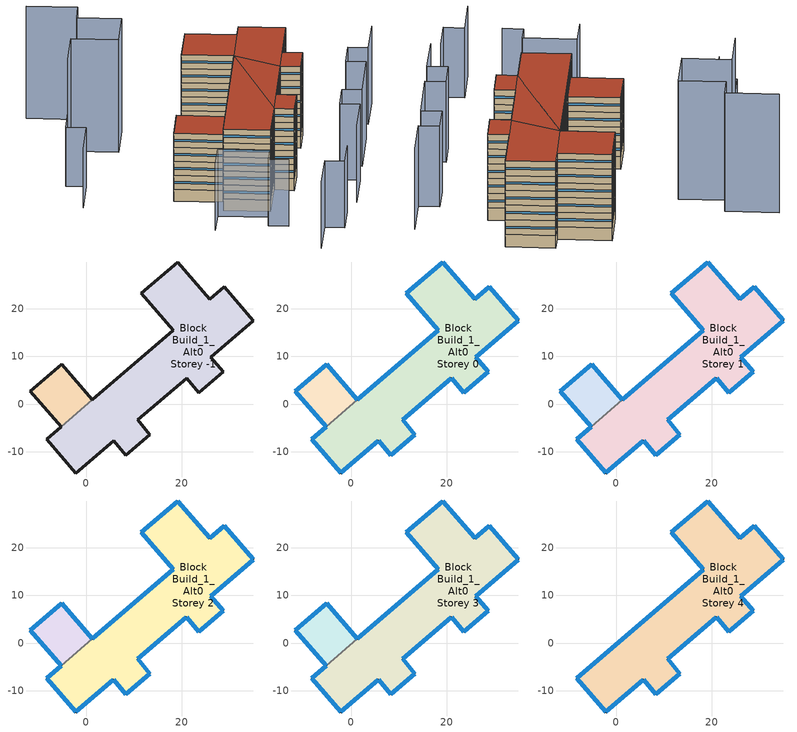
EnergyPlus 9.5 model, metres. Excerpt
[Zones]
Block Build_0_Alt0 Storey -1
 floor ground (Project Basement Floor): -5.15,8.4 1.3,0.9 -5.27,-4.75 -11.75,2.73 z-2.5
 wall ground (Project Basement Wall): 1.3,0.9 -5.15,8.4 -11.75,2.73 -5.27,-4.75 z-2.5:0
 wall to Block Build_1_Alt0 Storey -1 (Project Partition): -5.27,-4.75 1.3,0.9 z-2.5:0
Block Build_1_Alt0 Storey -1
 floor ground (Project Basement Floor): 28.9,24.63 35.02,17.52 26.07,9.83 28.69,6.8 23.61,2.43 21.01,5.48 10.81,-3.31 13.36,-6.39 8.28,-10.74 5.72,-7.66 -2.19,-14.42 -8.31,-7.36 18.22,15.44 11.52,23.22 19.19,29.78 25.86,22.03 z-2.5
 wall ground (Project Basement Wall): -5.27,-4.75 -8.31,-7.36 -2.19,-14.42 5.72,-7.66 8.28,-10.74 13.36,-6.39 10.81,-3.31 21.01,5.48 23.61,2.43 28.69,6.8 26.07,9.83 35.02,17.52 28.9,24.63 25.86,22.03 19.19,29.78 11.52,23.22 18.22,15.44 1.3,0.9 z-2.5:0
Block Build_0_Alt0 Storey 0
 floor to Block Build_0_Alt0 Storey -1 (Project Heated1rstFloor): -5.15,8.4 1.3,0.9 -5.27,-4.75 -11.75,2.73 z0
 wall outside (Project Wall): 1.3,0.9 -5.15,8.4 -11.75,2.73 -5.27,-4.75 z0:3
 wall to Block Build_1_Alt0 Storey 0 (Project Partition): -5.27,-4.75 1.3,0.9 z0:3
 window (Project External Window): 1.3,0.9 -5.15,8.4 / -5.16,8.4 -11.75,2.74 / -11.75,2.73 -5.28,-4.75 z1.27:1.73
Block Build_1_Alt0 Storey 0
 floor to Block Build_1_Alt0 Storey -1 (Project Heated1rstFloor): 28.9,24.63 35.02,17.52 26.07,9.83 28.69,6.8 23.61,2.43 21.01,5.48 10.81,-3.31 13.36,-6.39 8.28,-10.74 5.72,-7.66 -2.19,-14.42 -8.31,-7.36 18.22,15.44 11.52,23.22 19.19,29.78 25.86,22.03 z0
 wall outside (Project Wall): -5.27,-4.75 -8.31,-7.36 -2.19,-14.42 5.72,-7.66 8.28,-10.74 13.36,-6.39 10.81,-3.31 21.01,5.48 23.61,2.43 28.69,6.8 26.07,9.83 35.02,17.52 28.9,24.63 25.86,22.03 19.19,29.78 11.52,23.22 18.22,15.44 1.3,0.9 z0:3
 window (Project External Window): -8.31,-7.36 -2.19,-14.42 / -2.19,-14.42 5.72,-7.66 / 5.72,-7.66 8.28,-10.73 / 8.28,-10.73 13.36,-6.39 / 13.36,-6.39 10.81,-3.31 / 10.81,-3.31 21.01,5.47 / 21.01,5.47 23.6,2.43 / 23.61,2.43 28.69,6.8 / 28.69,6.8 26.07,9.82 / 26.08,9.83 35.02,17.52 / 35.02,17.52 28.9,24.63 / 28.9,24.63 25.87,22.03 / 25.86,22.03 19.19,29.77 / 19.19,29.78 11.53,23.22 / 11.53,23.21 18.22,15.44 / -5.28,-4.75 -8.31,-7.35 / 18.22,15.43 1.31,0.91 z1.27:1.73
Block Build_0_Alt0 Storey 1
 floor to Block Build_0_Alt0 Storey 0 (Project Floor): -5.15,8.4 1.3,0.9 -5.27,-4.75 -11.75,2.73 z3
 wall outside (Project Wall): 1.3,0.9 -5.15,8.4 -11.75,2.73 -5.27,-4.75 z3:6
 wall to Block Build_1_Alt0 Storey 1 (Project Partition): -5.27,-4.75 1.3,0.9 z3:6
 window (Project External Window): 1.3,0.9 -5.15,8.4 / -5.16,8.4 -11.75,2.74 / -11.75,2.73 -5.28,-4.75 z4.28:4.72
Block Build_1_Alt0 Storey 1
 floor to Block Build_1_Alt0 Storey 0 (Project Floor): 28.9,24.63 35.02,17.52 26.07,9.83 28.69,6.8 23.61,2.43 21.01,5.48 10.81,-3.31 13.36,-6.39 8.28,-10.74 5.72,-7.66 -2.19,-14.42 -8.31,-7.36 18.22,15.44 11.52,23.22 19.19,29.78 25.86,22.03 z3
 wall outside (Project Wall): -5.27,-4.75 -8.31,-7.36 -2.19,-14.42 5.72,-7.66 8.28,-10.74 13.36,-6.39 10.81,-3.31 21.01,5.48 23.61,2.43 28.69,6.8 26.07,9.83 35.02,17.52 28.9,24.63 25.86,22.03 19.19,29.78 11.52,23.22 18.22,15.44 1.3,0.9 z3:6
 window (Project External Window): -8.31,-7.36 -2.19,-14.42 / -2.19,-14.42 5.72,-7.66 / 5.72,-7.66 8.28,-10.73 / 8.28,-10.73 13.36,-6.39 / 13.36,-6.39 10.81,-3.31 / 10.81,-3.31 21.01,5.47 / 21.01,5.47 23.6,2.43 / 23.61,2.43 28.69,6.8 / 28.69,6.8 26.07,9.82 / 26.08,9.83 35.02,17.52 / 35.02,17.52 28.9,24.63 / 28.9,24.63 25.87,22.03 / 25.86,22.03 19.19,29.77 / 19.19,29.78 11.53,23.22 / 11.53,23.21 18.22,15.44 / -5.28,-4.75 -8.31,-7.35 / 18.22,15.43 1.31,0.91 z4.28:4.72
Block Build_0_Alt0 Storey 2
 floor to Block Build_0_Alt0 Storey 1 (Project Floor): -5.15,8.4 1.3,0.9 -5.27,-4.75 -11.75,2.73 z6
 wall outside (Project Wall): 1.3,0.9 -5.15,8.4 -11.75,2.73 -5.27,-4.75 z6:9
 wall to Block Build_1_Alt0 Storey 2 (Project Partition): -5.27,-4.75 1.3,0.9 z6:9
 window (Project External Window): 1.3,0.9 -5.15,8.4 / -5.16,8.4 -11.75,2.74 / -11.75,2.73 -5.28,-4.75 z7.28:7.72
Block Build_1_Alt0 Storey 2
 floor to Block Build_1_Alt0 Storey 1 (Project Floor): 28.9,24.63 35.02,17.52 26.07,9.83 28.69,6.8 23.61,2.43 21.01,5.48 10.81,-3.31 13.36,-6.39 8.28,-10.74 5.72,-7.66 -2.19,-14.42 -8.31,-7.36 18.22,15.44 11.52,23.22 19.19,29.78 25.86,22.03 z6
 wall outside (Project Wall): -5.27,-4.75 -8.31,-7.36 -2.19,-14.42 5.72,-7.66 8.28,-10.74 13.36,-6.39 10.81,-3.31 21.01,5.48 23.61,2.43 28.69,6.8 26.07,9.83 35.02,17.52 28.9,24.63 25.86,22.03 19.19,29.78 11.52,23.22 18.22,15.44 1.3,0.9 z6:9
 window (Project External Window): -8.31,-7.36 -2.19,-14.42 / -2.19,-14.42 5.72,-7.66 / 5.72,-7.66 8.28,-10.73 / 8.28,-10.73 13.36,-6.39 / 13.36,-6.39 10.81,-3.31 / 10.81,-3.31 21.01,5.47 / 21.01,5.47 23.6,2.43 / 23.61,2.43 28.69,6.8 / 28.69,6.8 26.07,9.82 / 26.08,9.83 35.02,17.52 / 35.02,17.52 28.9,24.63 / 28.9,24.63 25.87,22.03 / 25.86,22.03 19.19,29.77 / 19.19,29.78 11.53,23.22 / 11.53,23.21 18.22,15.44 / -5.28,-4.75 -8.31,-7.35 / 18.22,15.43 1.31,0.91 z7.28:7.72
Block Build_0_Alt0 Storey 3
 floor to Block Build_0_Alt0 Storey 2 (Project Floor): -5.15,8.4 1.3,0.9 -5.27,-4.75 -11.75,2.73 z9
 wall outside (Project Wall): 1.3,0.9 -5.15,8.4 -11.75,2.73 -5.27,-4.75 z9:12
 wall to Block Build_1_Alt0 Storey 3 (Project Partition): -5.27,-4.75 1.3,0.9 z9:12
 window (Project External Window): 1.3,0.9 -5.15,8.4 / -5.16,8.4 -11.75,2.74 / -11.75,2.73 -5.28,-4.75 z10.28:10.72
 roof outside (Project Flat Roof): 1.3,0.9 -5.15,8.4 -11.75,2.73 -5.27,-4.75 z12
Block Build_1_Alt0 Storey 3
 floor to Block Build_1_Alt0 Storey 2 (Project Floor): 28.9,24.63 35.02,17.52 26.07,9.83 28.69,6.8 23.61,2.43 21.01,5.48 10.81,-3.31 13.36,-6.39 8.28,-10.74 5.72,-7.66 -2.19,-14.42 -8.31,-7.36 18.22,15.44 11.52,23.22 19.19,29.78 25.86,22.03 z9
 wall outside (Project Wall): -5.27,-4.75 -8.31,-7.36 -2.19,-14.42 5.72,-7.66 8.28,-10.74 13.36,-6.39 10.81,-3.31 21.01,5.48 23.61,2.43 28.69,6.8 26.07,9.83 35.02,17.52 28.9,24.63 25.86,22.03 19.19,29.78 11.52,23.22 18.22,15.44 1.3,0.9 z9:12
 window (Project External Window): -8.31,-7.36 -2.19,-14.42 / -2.19,-14.42 5.72,-7.66 / 5.72,-7.66 8.28,-10.73 / 8.28,-10.73 13.36,-6.39 / 13.36,-6.39 10.81,-3.31 / 10.81,-3.31 21.01,5.47 / 21.01,5.47 23.6,2.43 / 23.61,2.43 28.69,6.8 / 28.69,6.8 26.07,9.82 / 26.08,9.83 35.02,17.52 / 35.02,17.52 28.9,24.63 / 28.9,24.63 25.87,22.03 / 25.86,22.03 19.19,29.77 / 19.19,29.78 11.53,23.22 / 11.53,23.21 18.22,15.44 / -5.28,-4.75 -8.31,-7.35 / 18.22,15.43 1.31,0.91 z10.28:10.72
Block Build_1_Alt0 Storey 4
 floor to Block Build_1_Alt0 Storey 3 (Project Floor): 28.9,24.63 35.02,17.52 26.07,9.83 28.69,6.8 23.61,2.43 21.01,5.48 10.81,-3.31 13.36,-6.39 8.28,-10.74 5.72,-7.66 -2.19,-14.42 -8.31,-7.36 18.22,15.44 11.52,23.22 19.19,29.78 25.86,22.03 z12
 wall outside (Project Wall): -8.31,-7.36 -2.19,-14.42 5.72,-7.66 8.28,-10.74 13.36,-6.39 10.81,-3.31 21.01,5.48 23.61,2.43 28.69,6.8 26.07,9.83 35.02,17.52 28.9,24.63 25.86,22.03 19.19,29.78 11.52,23.22 18.22,15.44 -8.31,-7.36 z12:15
 window (Project External Window): -8.31,-7.36 -2.19,-14.42 / -2.19,-14.42 5.72,-7.66 / 5.72,-7.66 8.28,-10.73 / 8.28,-10.73 13.36,-6.39 / 13.36,-6.39 10.81,-3.31 / 10.81,-3.31 21.01,5.47 / 21.01,5.47 23.6,2.43 / 23.61,2.43 28.69,6.8 / 28.69,6.8 26.07,9.82 / 26.08,9.83 35.02,17.52 / 35.02,17.52 28.9,24.63 / 28.9,24.63 25.87,22.03 / 25.86,22.03 19.19,29.77 / 19.19,29.78 11.53,23.22 / 11.53,23.21 18.22,15.44 / 18.21,15.43 -8.3,-7.34 z13.28:13.72
 roof outside (Project Flat Roof): 10.81,-3.31 21.01,5.48 18.22,15.44 5.72,-7.66 z15; 28.69,6.8 26.07,9.83 21.01,5.48 23.61,2.43 z15; 13.36,-6.39 10.81,-3.31 5.72,-7.66 8.28,-10.74 z15; 5.72,-7.66 18.22,15.44 -8.31,-7.36 -2.19,-14.42 z15; 25.86,22.03 19.19,29.78 11.52,23.22 18.22,15.44 z15; 26.07,9.83 35.02,17.52 28.9,24.63 25.86,22.03 18.22,15.44 21.01,5.48 z15
shading: -30.34,9.4 -22.71,15.98 / -22.71,15.98 -25.32,19.01 / -25.32,19.01 -20.05,23.56 z0:12.6; -8.71,-25.69 -11.31,-22.65 / -11.31,-22.65 -8.27,-20.05 / -8.27,-20.05 -14.91,-12.29 / -14.91,-12.29 -20.2,-16.76 z0:14.3; 4.14,-29.17 -1.56,-34.04 / -1.56,-34.04 -4.16,-31 / -4.16,-31 -11.76,-37.51 z0:14.2; -20.05,23.56 -12.65,29.94 / -12.65,29.94 -6.5,22.81 / -6.5,22.81 1.14,29.39 / 1.14,29.39 -4.67,36.14 / -4.67,36.14 -0.89,39.43 / -0.89,39.43 -7.45,47.1 z0:24.1; 44.98,3.83 37.12,-2.92 / 37.12,-2.92 34.51,0.11 / 34.51,0.11 29.4,-4.26 / 29.4,-4.26 32.01,-7.29 / 32.01,-7.29 21.83,-16.12 / 21.83,-16.12 19.19,-13.11 / 19.19,-13.11 14.11,-17.45 / 14.11,-17.45 16.71,-20.49 / 16.71,-20.49 8.79,-27.24 z0:16.4
[Building]
None: North Axis=0; Terrain=Suburbs; Loads Convergence Tolerance Value=0.04; Temperature Convergence Tolerance Value=0.4; Solar Distribution=FullExterior; Maximum Number of Warmup Days=25; Minimum Number of Warmup Days=6
[Site:Location]
WeatherData/SWE_ST_Stockholm.024850_TMYx.2009-2023.epw: Latitude=37.62; Longitude=-122.4; Time Zone=-8; Elevation=2
[SizingPeriod:DesignDay] Day of Month=21; Humidity Condition Type=Wetbulb; Barometric Pressure=100594; Rain Indicator=No; Snow Indicator=No; Daylight Saving Time Indicator=No; Solar Model Indicator=ASHRAEClearSky
Name | Month | Day Type | Maximum DryBulb Temperature | Daily DryBulb Temperature Range | Wetbulb or DewPoint at Maximum DryBulb | Wind Speed | Wind Direction | Sky Clearness
DENVER_STAPLETON Ann Htg 99.6% Condns DB | 12 | WinterDesignDay | -20 | 0 | -20 | 2.3 | 180 | 0
DENVER_STAPLETON Ann Clg .4% Condns DB=>MWB | 7 | SummerDesignDay | 34.1 | 15.2 | 15.8 | 4 | 120 | 1
[SITE:GROUNDTEMPERATURE:BUILDINGSURFACE]
15, 15, 15, 15, 15, 15, 15, 15, 15, 15, 15, 15
[MATERIAL] Solar Absorptance=0.7; Visible Absorptance=0.7
Name | Roughness | Thickness | Conductivity | Density | Specific Heat | Thermal Absorptance
DefaultMaterial | Rough | 0.1 | 0.1 | 1000 | 1000 | 0.9
Basement Floor; Heated1rstFloor Inertia | Rough | 0.1 | 0.9 | 2300 | 1000 | 0.9
Heated1rstFloor Insulation | Rough | 0.15 | 0.035 | 150 | 1000 | 0.9
Roof Insulation | Rough | 0.3 | 0.03 | 150 | 1000 | 0.9
Wall Inertia | Rough | 0.2 | 0.9 | 2300 | 1000 | 0.9
Wall Insulation | Rough | 0.325 | 0.05 | 150 | 1000 | 0.9
HeatedZoneIntMass; NonHeatedZoneIntMass | Rough | 0.1 | 0.3 | 600 | 1400 | 0.9
AirWallMaterial | MediumSmooth | 0.01 | 0.6 | 800 | 1000 | 0.95
[WINDOWMATERIAL:SIMPLEGLAZINGSYSTEM]
Window: UFactor=1.2; Solar Heat Gain Coefficient=0.7; Visible Transmittance=0.8
[CONSTRUCTION]
Project Wall: Wall Inertia, Wall Insulation
Project Basement Wall: Wall Inertia
Project Partition: AirWallMaterial
Project Floor: DefaultMaterial
Project Basement Floor: Basement Floor
Project Flat Roof: Roof Insulation
Project External Window: Window
Project Heated1rstFloor: Heated1rstFloor Inertia, Heated1rstFloor Insulation
HeatedZoneIntMassObj: HeatedZoneIntMass
NonHeatedZoneIntMassObj: NonHeatedZoneIntMass
[ZONE] Type=1; Multiplier=1; Ceiling Height=autocalculate; Volume=autocalculate; Floor Area=autocalculate; Part of Total Floor Area=Yes
Block Build_0_Alt0 Storey -1; Block Build_0_Alt0 Storey 0; Block Build_0_Alt0 Storey 1; Block Build_0_Alt0 Storey 2; Block Build_0_Alt0 Storey 3; Block Build_1_Alt0 Storey -1; Block Build_1_Alt0 Storey 0; Block Build_1_Alt0 Storey 1; Block Build_1_Alt0 Storey 2; Block Build_1_Alt0 Storey 3; Block Build_1_Alt0 Storey 4
[INTERNALMASS]
Name | Construction | Zone or ZoneList | Surface Area
Block Build_0_Alt0 Storey -1IntMass | NonHeatedZoneIntMassObj | Block Build_0_Alt0 Storey -1 | 172
Block Build_1_Alt0 Storey -1IntMass | NonHeatedZoneIntMassObj | Block Build_1_Alt0 Storey -1 | 1234
Block Build_0_Alt0 Storey 0IntMass | HeatedZoneIntMassObj | Block Build_0_Alt0 Storey 0 | 172
Block Build_1_Alt0 Storey 0IntMass | HeatedZoneIntMassObj | Block Build_1_Alt0 Storey 0 | 1234
Block Build_0_Alt0 Storey 1IntMass | HeatedZoneIntMassObj | Block Build_0_Alt0 Storey 1 | 172
Block Build_1_Alt0 Storey 1IntMass | HeatedZoneIntMassObj | Block Build_1_Alt0 Storey 1 | 1234
Block Build_0_Alt0 Storey 2IntMass | HeatedZoneIntMassObj | Block Build_0_Alt0 Storey 2 | 172
Block Build_1_Alt0 Storey 2IntMass | HeatedZoneIntMassObj | Block Build_1_Alt0 Storey 2 | 1234
Block Build_0_Alt0 Storey 3IntMass | HeatedZoneIntMassObj | Block Build_0_Alt0 Storey 3 | 172
Block Build_1_Alt0 Storey 3IntMass | HeatedZoneIntMassObj | Block Build_1_Alt0 Storey 3 | 1234
Block Build_1_Alt0 Storey 4IntMass | HeatedZoneIntMassObj | Block Build_1_Alt0 Storey 4 | 1234
[PEOPLE] Number of People Calculation Method=People; Number of People=1; Fraction Radiant=0.3; Sensible Heat Fraction=autocalculate; Activity Level Schedule=OccupActivity; Carbon Dioxide Generation Rate=3.82e-08; Enable ASHRAE 55 Comfort Warnings=No; Clothing Insulation Calculation Method=ClothingInsulationSchedule
Name | Zone or ZoneList | Number of People Schedule
Block Build_0_Alt0 Storey 0 Occ | Block Build_0_Alt0 Storey 0 | OfficeOccuSchedule 1
Block Build_1_Alt0 Storey 0 Occ | Block Build_1_Alt0 Storey 0 | OfficeOccuSchedule 6
Block Build_0_Alt0 Storey 1 Occ | Block Build_0_Alt0 Storey 1 | OfficeOccuSchedule 2
Block Build_1_Alt0 Storey 1 Occ | Block Build_1_Alt0 Storey 1 | OfficeOccuSchedule 7
Block Build_0_Alt0 Storey 2 Occ | Block Build_0_Alt0 Storey 2 | OfficeOccuSchedule 3
Block Build_1_Alt0 Storey 2 Occ | Block Build_1_Alt0 Storey 2 | OfficeOccuSchedule 8
[ELECTRICEQUIPMENT] Schedule=LoadSchedule; Design Level Calculation Method=Watts/Area; Watts per Zone Floor Area=0.01; Fraction Latent=0; Fraction Radiant=0; Fraction Lost=0; EndUse Subcategory=General
Name | Zone or ZoneList
Block Build_0_Alt0 Storey 0Load | Block Build_0_Alt0 Storey 0
Block Build_1_Alt0 Storey 0Load | Block Build_1_Alt0 Storey 0
Block Build_0_Alt0 Storey 1Load | Block Build_0_Alt0 Storey 1
Block Build_1_Alt0 Storey 1Load | Block Build_1_Alt0 Storey 1
Block Build_0_Alt0 Storey 2Load | Block Build_0_Alt0 Storey 2
Block Build_1_Alt0 Storey 2Load | Block Build_1_Alt0 Storey 2
Block Build_0_Alt0 Storey 3Load | Block Build_0_Alt0 Storey 3
Block Build_1_Alt0 Storey 3Load | Block Build_1_Alt0 Storey 3
Block Build_1_Alt0 Storey 4Load | Block Build_1_Alt0 Storey 4
[ZONEINFILTRATION:DESIGNFLOWRATE] Schedule=AlwaysON; Design Flow Rate Calculation Method=AirChanges/Hour; Air Changes per Hour=1; Constant Term Coefficient=1; Temperature Term Coefficient=0; Velocity Term Coefficient=0; Velocity Squared Term Coefficient=0
Name | Zone or ZoneList
Block Build_0_Alt0 Storey -1Leak | Block Build_0_Alt0 Storey -1
Block Build_1_Alt0 Storey -1Leak | Block Build_1_Alt0 Storey -1
[ZONEINFILTRATION:FLOWCOEFFICIENT] Schedule=AlwaysON; Stack Coefficient=0.107; Pressure Exponent=0.667; Wind Coefficient=0.167; Shelter Factor=0.61
Name | Zone | Flow Coefficient
Block Build_0_Alt0 Storey 0Leak | Block Build_0_Alt0 Storey 0 | 0.00628947
Block Build_1_Alt0 Storey 0Leak | Block Build_1_Alt0 Storey 0 | 0.0319451
Block Build_0_Alt0 Storey 1Leak | Block Build_0_Alt0 Storey 1 | 0.00628947
Block Build_1_Alt0 Storey 1Leak | Block Build_1_Alt0 Storey 1 | 0.0319451
Block Build_0_Alt0 Storey 2Leak | Block Build_0_Alt0 Storey 2 | 0.00628947
Block Build_1_Alt0 Storey 2Leak | Block Build_1_Alt0 Storey 2 | 0.0319451
Block Build_0_Alt0 Storey 3Leak | Block Build_0_Alt0 Storey 3 | 0.0126124
Block Build_1_Alt0 Storey 3Leak | Block Build_1_Alt0 Storey 3 | 0.0319451
Block Build_1_Alt0 Storey 4Leak | Block Build_1_Alt0 Storey 4 | 0.0792487
[ZONEVENTILATION:DESIGNFLOWRATE] Schedule=AlwaysON; Design Flow Rate Calculation Method=AirChanges/Hour; Air Changes per Hour=4; Ventilation Type=Natural; Fan Pressure Rise=0; Fan Total Efficiency=1; Constant Term Coefficient=1; Temperature Term Coefficient=0; Velocity Term Coefficient=0; Velocity Squared Term Coefficient=0; Minimum Indoor Temperature=26; Maximum Indoor Temperature=100; Delta Temperature=1; Minimum Outdoor Temperature=-100; Maximum Outdoor Temperature=100; Maximum Wind Speed=40
Name | Zone or ZoneList
Block Build_0_Alt0 Storey 0FreeCool | Block Build_0_Alt0 Storey 0
Block Build_1_Alt0 Storey 0FreeCool | Block Build_1_Alt0 Storey 0
Block Build_0_Alt0 Storey 1FreeCool | Block Build_0_Alt0 Storey 1
Block Build_1_Alt0 Storey 1FreeCool | Block Build_1_Alt0 Storey 1
Block Build_0_Alt0 Storey 2FreeCool | Block Build_0_Alt0 Storey 2
Block Build_1_Alt0 Storey 2FreeCool | Block Build_1_Alt0 Storey 2
Block Build_0_Alt0 Storey 3FreeCool | Block Build_0_Alt0 Storey 3
Block Build_1_Alt0 Storey 3FreeCool | Block Build_1_Alt0 Storey 3
Block Build_1_Alt0 Storey 4FreeCool | Block Build_1_Alt0 Storey 4
[HVACTEMPLATE:THERMOSTAT]
ResidZone: Constant Heating Setpoint=21; Constant Cooling Setpoint=50
[HVACTEMPLATE:ZONE:IDEALLOADSAIRSYSTEM] Template Thermostat=ResidZone; Maximum Heating Supply Air Temperature=50; Minimum Cooling Supply Air Temperature=13; Maximum Heating Supply Air Humidity Ratio=0.0156; Minimum Cooling Supply Air Humidity Ratio=0.0077; Heating Limit=NoLimit; Cooling Limit=NoLimit; Dehumidification Control Type=ConstantSensibleHeatRatio; Cooling Sensible Heat Ratio=0.7; Dehumidification Setpoint=60; Humidification Control Type=None; Humidification Setpoint=30; Outdoor Air Flow Rate per Person=0.007; Outdoor Air Flow Rate per Zone Floor Area=0.00035; Outdoor Air Flow Rate per Zone=0; Outdoor Air Economizer Type=NoEconomizer; Heat Recovery Type=Sensible; Sensible Heat Recovery Effectiveness=0.9; Latent Heat Recovery Effectiveness=0
Name | Maximum Sensible Heating Capacity | Outdoor Air Method | Demand Controlled Ventilation Type
Block Build_0_Alt0 Storey 0; Block Build_0_Alt0 Storey 1; Block Build_0_Alt0 Storey 2 | 2148.19 | Sum | OccupancySchedule
Block Build_1_Alt0 Storey 0; Block Build_1_Alt0 Storey 1; Block Build_1_Alt0 Storey 2 | 15421.1 | Sum | OccupancySchedule
Block Build_0_Alt0 Storey 3 | 2148.19 | Flow/Area | None
Block Build_1_Alt0 Storey 3; Block Build_1_Alt0 Storey 4 | 15421.1 | Flow/Area | None
[ENERGYMANAGEMENTSYSTEM:SENSOR]
Name | OutputVariable or OutputMeter Index Key | OutputVariable or OutputMeter
T0 | Block Build_0_Alt0 Storey 0 | Zone Mean Air Temperature
T1 | Block Build_0_Alt0 Storey 1 | Zone Mean Air Temperature
T2 | Block Build_0_Alt0 Storey 2 | Zone Mean Air Temperature
T3 | Block Build_0_Alt0 Storey 3 | Zone Mean Air Temperature
T4 | Block Build_1_Alt0 Storey 0 | Zone Mean Air Temperature
T5 | Block Build_1_Alt0 Storey 1 | Zone Mean Air Temperature
T6 | Block Build_1_Alt0 Storey 2 | Zone Mean Air Temperature
T7 | Block Build_1_Alt0 Storey 3 | Zone Mean Air Temperature
T8 | Block Build_1_Alt0 Storey 4 | Zone Mean Air Temperature
Pow0 | Block Build_0_Alt0 Storey 0 IDEAL LOADS AIR SYSTEM | Zone Ideal Loads Supply Air Total Heating Rate
Pow1 | Block Build_0_Alt0 Storey 1 IDEAL LOADS AIR SYSTEM | Zone Ideal Loads Supply Air Total Heating Rate
Pow2 | Block Build_0_Alt0 Storey 2 IDEAL LOADS AIR SYSTEM | Zone Ideal Loads Supply Air Total Heating Rate
Pow3 | Block Build_0_Alt0 Storey 3 IDEAL LOADS AIR SYSTEM | Zone Ideal Loads Supply Air Total Heating Rate
Pow4 | Block Build_1_Alt0 Storey 0 IDEAL LOADS AIR SYSTEM | Zone Ideal Loads Supply Air Total Heating Rate
Pow5 | Block Build_1_Alt0 Storey 1 IDEAL LOADS AIR SYSTEM | Zone Ideal Loads Supply Air Total Heating Rate
Pow6 | Block Build_1_Alt0 Storey 2 IDEAL LOADS AIR SYSTEM | Zone Ideal Loads Supply Air Total Heating Rate
Pow7 | Block Build_1_Alt0 Storey 3 IDEAL LOADS AIR SYSTEM | Zone Ideal Loads Supply Air Total Heating Rate
Pow8 | Block Build_1_Alt0 Storey 4 IDEAL LOADS AIR SYSTEM | Zone Ideal Loads Supply Air Total Heating Rate
DHWPow | DHW | Water Use Equipment Heating Rate
[ENERGYMANAGEMENTSYSTEM:PROGRAMCALLINGMANAGER]
Average Building Temperature: EndOfZoneTimestepBeforeZoneReporting; AverageZoneTemps
Compute Total Building Heat Pow: EndOfZoneTimestepBeforeZoneReporting; TotZonePow
Compute Total DHW Heat Pow: EndOfZoneTimestepBeforeZoneReporting; prgmDHWPow
[ENERGYMANAGEMENTSYSTEM:PROGRAM]
AverageZoneTemps: SET SumNumerator = T0*Vol0+T1*Vol1+T2*Vol2+T3*Vol3+T4*Vol4+T5*Vol5+T6*Vol6+T7*Vol7+T8*Vol8; SET SumDenominator  = Vol0+Vol1+Vol2+Vol3+Vol4+Vol5+Vol6+Vol7+Vol8; SET AverageBuildingTemp  = SumNumerator / SumDenominator
TotZonePow: SET TotBuildPow = Pow0+Pow1+Pow2+Pow3+Pow4+Pow5+Pow6+Pow7+Pow8
prgmDHWPow: SET TotDHWPow = DHWPow
[ENERGYMANAGEMENTSYSTEM:GLOBALVARIABLE]
AverageBuildingTemp
TotBuildPow
TotDHWPow
[ENERGYMANAGEMENTSYSTEM:OUTPUTVARIABLE] Type of Data in Variable=Averaged; Update Frequency=ZoneTimeStep
Name | EMS Variable
Mean Heated Zones Air Temperature | AverageBuildingTemp
Total Building Heating Power | TotBuildPow
Total DHW Heating Power | TotDHWPow
[ENERGYMANAGEMENTSYSTEM:INTERNALVARIABLE] Internal Data Type=Zone Air Volume
Name | Internal Data Index Key
Vol0 | Block Build_0_Alt0 Storey 0
Vol1 | Block Build_0_Alt0 Storey 1
Vol2 | Block Build_0_Alt0 Storey 2
Vol3 | Block Build_0_Alt0 Storey 3
Vol4 | Block Build_1_Alt0 Storey 0
Vol5 | Block Build_1_Alt0 Storey 1
Vol6 | Block Build_1_Alt0 Storey 2
Vol7 | Block Build_1_Alt0 Storey 3
Vol8 | Block Build_1_Alt0 Storey 4
[GENERATOR:PHOTOVOLTAIC] Module Performance=Simple PV Flat; Heat Transfer Integration Mode=Decoupled; Number of Series Strings in Parallel=1; Number of Modules in Series=1
Name | Surface
PV_On_Block Build_0_Alt0 Storey 3 Roof 0001 | Block Build_0_Alt0 Storey 3 Roof 0001
PV_On_Block Build_1_Alt0 Storey 4 Roof 0001_0 | Block Build_1_Alt0 Storey 4 Roof 0001_0
PV_On_Block Build_1_Alt0 Storey 4 Roof 0001_1 | Block Build_1_Alt0 Storey 4 Roof 0001_1
PV_On_Block Build_1_Alt0 Storey 4 Roof 0001_2 | Block Build_1_Alt0 Storey 4 Roof 0001_2
PV_On_Block Build_1_Alt0 Storey 4 Roof 0001_3 | Block Build_1_Alt0 Storey 4 Roof 0001_3
PV_On_Block Build_1_Alt0 Storey 4 Roof 0001_4 | Block Build_1_Alt0 Storey 4 Roof 0001_4
PV_On_Block Build_1_Alt0 Storey 4 Roof 0001_5 | Block Build_1_Alt0 Storey 4 Roof 0001_5
[PHOTOVOLTAICPERFORMANCE:SIMPLE]
Simple PV Flat: Fraction of Surface Area with Active Solar Cells=0.2044; Conversion Efficiency Input Mode=Fixed; Value for Cell Efficiency if Fixed=0.12
[ELECTRICLOADCENTER:GENERATORS]
PV_Generators_FlatRoofs: Generator 1=PV_On_Block Build_0_Alt0 Storey 3 Roof 0001; Generator 1 Rated Electric Power Output=10000; Generator 1 Availability Schedule=Always On PV; Generator 2=PV_On_Block Build_1_Alt0 Storey 4 Roof 0001_0; Generator 2 Rated Electric Power Output=10000; Generator 2 Availability Schedule=Always On PV; Generator 3=PV_On_Block Build_1_Alt0 Storey 4 Roof 0001_1; Generator 3 Rated Electric Power Output=10000; Generator 3 Availability Schedule=Always On PV; Generator 4=PV_On_Block Build_1_Alt0 Storey 4 Roof 0001_2; Generator 4 Rated Electric Power Output=10000; Generator 4 Availability Schedule=Always On PV; Generator 5=PV_On_Block Build_1_Alt0 Storey 4 Roof 0001_3; Generator 5 Rated Electric Power Output=10000; Generator 5 Availability Schedule=Always On PV; Generator 6=PV_On_Block Build_1_Alt0 Storey 4 Roof 0001_4; Generator 6 Rated Electric Power Output=10000; Generator 6 Availability Schedule=Always On PV; Generator 7=PV_On_Block Build_1_Alt0 Storey 4 Roof 0001_5; Generator 7 Rated Electric Power Output=10000; Generator 7 Availability Schedule=Always On PV
[ELECTRICLOADCENTER:INVERTER:SIMPLE]
PV_Inverter: Availability Schedule=Always On PV; Radiative Fraction=0
[ELECTRICLOADCENTER:DISTRIBUTION]
PV_Distribution: Generator List=PV_Generators_FlatRoofs; Generator Operation Scheme Type=Baseload; Electrical Buss Type=AlternatingCurrent; Inverter=PV_Inverter; Storage Operation Scheme=TrackFacilityElectricDemandStoreExcessOnSite; Maximum Storage State of Charge Fraction=1; Minimum Storage State of Charge Fraction=0
[WATERUSE:EQUIPMENT]
DHW: EndUse Subcategory=General; Peak Flow Rate=1.14669e-08; Flow Rate Fraction Schedule=WaterTaps; Target Temperature Schedule=TargetWaterTemp; Hot Water Supply Temperature Schedule=HotWaterTemp; Cold Water Supply Temperature Schedule=ColdWaterTemp
[SCHEDULE:COMPACT]
AlwaysON; Always On PV: Through: 12/31, For: AllDays, Until: 24:00, 1
OccupActivity: Through: 12/31, For: AllDays, Until: 24:00, 70
OfficeOccuSchedule 1; OfficeOccuSchedule 2: Through: 12/31, For: AllDays, Until: 08:00, 0, Until: 18:00, 7.73, Until: 24:00, 0
OfficeOccuSchedule 6; OfficeOccuSchedule 7: Through: 12/31, For: AllDays, Until: 08:00, 0, Until: 18:00, 55.52, Until: 24:00, 0
OfficeOccuSchedule 3: Through: 12/31, For: AllDays, Until: 08:00, 0, Until: 18:00, 0, Until: 24:00, 0
OfficeOccuSchedule 8: Through: 12/31, For: AllDays, Until: 08:00, 0, Until: 18:00, 27.76, Until: 24:00, 0
HotWaterTemp: Through: 12/31, For: AllDays, Until: 24:00, 55
TargetWaterTemp: Through: 12/31, For: AllDays, Until: 24:00, 37
[SCHEDULE:FILE] Column Number=1; Rows to Skip at Top=0; Number of Hours of Data=8760; Column Separator=Comma; Interpolate to Timestep=No
Name | File
LoadSchedule | /Users/alizad/PycharmProjects/NewWorking-MUBES/examples/Test2/InputFiles/Building1_winter.txt
Watertaps | /Users/alizad/PycharmProjects/NewWorking-MUBES/examples/Test2/InputFiles/domestic_hot_water_40_apartments.txt
ColdWaterTemp | /Users/alizad/PycharmProjects/NewWorking-MUBES/examples/Test2/InputFiles/cold_water_temperature_stockholm.txt
